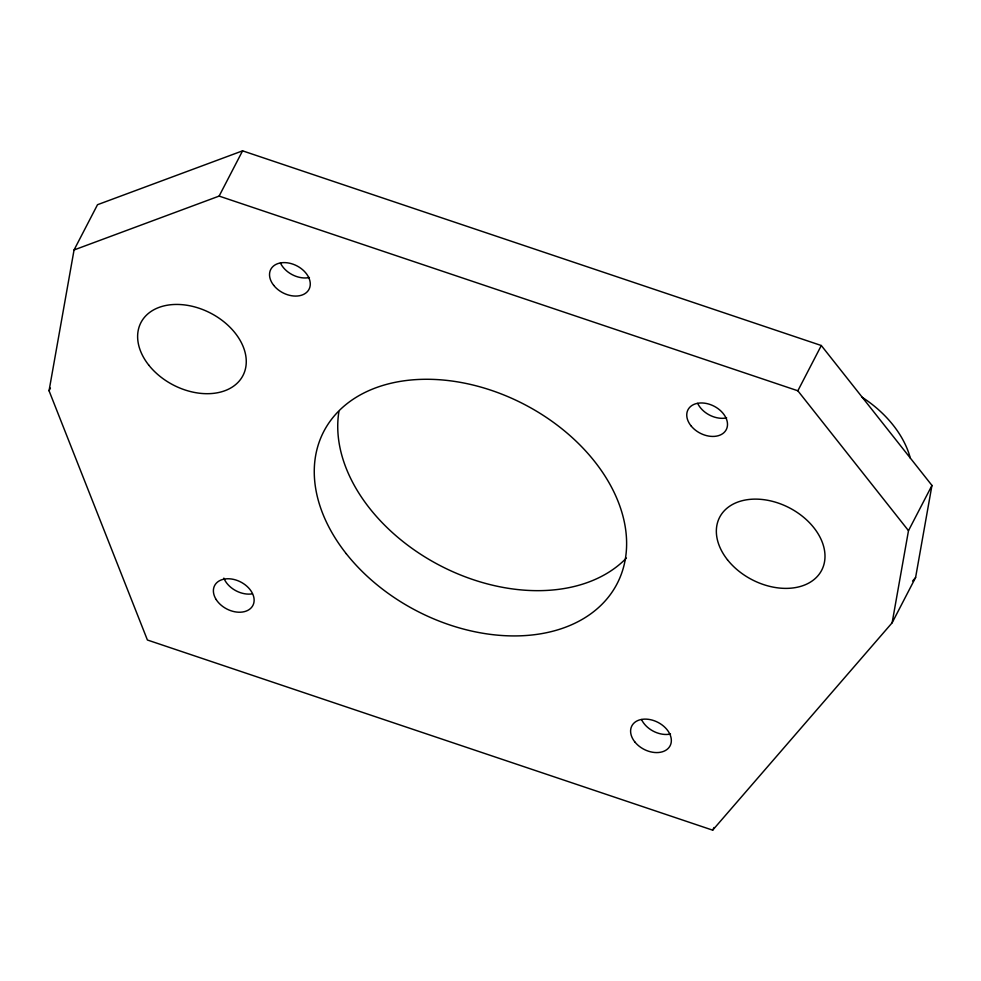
<?xml version="1.0" encoding="UTF-8"?>
<svg xmlns="http://www.w3.org/2000/svg" width="981" height="981" viewBox="0 0 981 981"><rect width="100%" height="100%" fill="white"/><g stroke="black" fill="none" stroke-linecap="round" stroke-linejoin="round"><path stroke-width="1.47" d="M49.05 390.757L74.053 249.959L97.511 204.71L242.577 150.841L821.305 345.52L931.95 485.423L915.592 577.539L892.134 622.8L712.672 830.159L147.408 640.004L49.05 390.757L50.436 388.096M892.134 622.8L908.492 530.672L931.95 485.423M74.053 249.959L219.119 196.09L242.577 150.841M908.492 530.672L797.847 390.781L821.305 345.52M712.672 830.159L714.058 827.498M912.588 581.022L915.592 577.539M219.119 196.09L797.847 390.781M252.178 593.873A21.557 15.181 27.4 0 1 223.864 578.128M670.501 734.021A21.557 15.181 27.4 0 1 641.525 719.514M726.651 417.869A21.557 15.181 27.4 0 1 697.675 403.375M309.432 277.513A21.557 15.181 27.4 0 1 280.456 263.018M626.405 558.054A165.225 116.42 27.4 0 1 441.879 566.503A165.225 116.42 27.4 0 1 338.886 411.726M862.14 397.268A100.577 70.865 27.4 0 1 910.331 458.139M273.711 285.361A21.557 15.181 27.4 0 0 308.708 289.861A21.557 15.181 27.4 0 0 287.31 262.81A21.557 15.181 27.4 0 0 273.711 285.361M346.268 553.713A165.225 116.42 27.4 0 0 614.56 588.244A165.225 116.42 27.4 0 0 450.5 380.836A165.225 116.42 27.4 0 0 346.268 553.713M690.931 425.717A21.557 15.181 27.4 0 0 725.928 430.23A21.557 15.181 27.4 0 0 704.53 403.166A21.557 15.181 27.4 0 0 690.931 425.717M634.781 741.869A21.557 15.181 27.4 0 0 669.778 746.369A21.557 15.181 27.4 0 0 648.38 719.318A21.557 15.181 27.4 0 0 634.781 741.869M216.127 599.477A21.557 15.181 27.4 0 0 251.418 607.582A21.557 15.181 27.4 0 0 233.748 579.428A21.557 15.181 27.4 0 0 216.127 599.477M148.756 365.104A57.474 40.491 27.4 0 0 242.074 377.121A57.474 40.491 27.4 0 0 185.017 304.981A57.474 40.491 27.4 0 0 148.756 365.104M727.485 559.795A57.474 40.491 27.4 0 0 820.803 571.8A57.474 40.491 27.4 0 0 763.733 499.66A57.474 40.491 27.4 0 0 727.485 559.795"/></g></svg>
